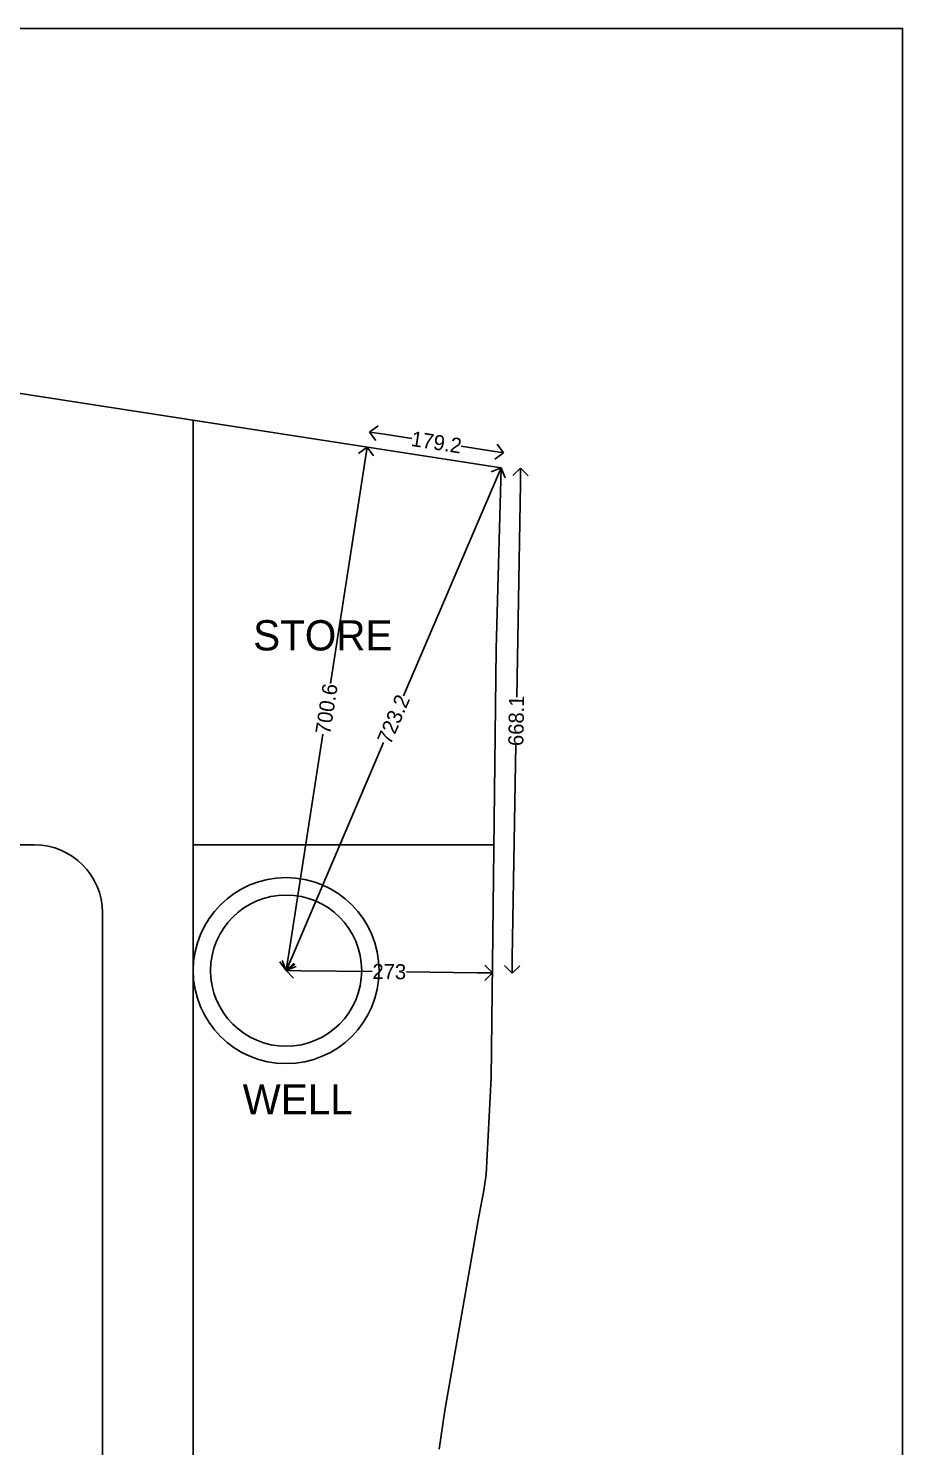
# Model space of a CAD drawing. Header units: inches. Extents: x -706 to 45253, y -3984 to 13819.
# Drawn here: x 43912 to 45069, y -100 to 1776 of the extents above; entities that cross this region are included whole.
import ezdxf

# ---------------------------------------------------------------- set-up
doc = ezdxf.new("R2010")
doc.units = ezdxf.units.IN
doc.header["$PDMODE"] = 99
doc.header["$PDSIZE"] = 0.2
for name, color, linetype in [('BC-BOUNDARY', 3, 'ByLayer'), ('BC-Hatch', 8, 'Continuous'), ('BC-WHITECOLOR', 7, 'Continuous')]:
    doc.layers.add(name, color=color, linetype=linetype)
doc.styles.add('BC-1IN100-1', font='FreeSans.ttf', dxfattribs={"height": 20})
doc.styles.add('style2', font='FreeSans.ttf')
doc.dimstyles.new('BC-1IN100-1', dxfattribs={"dimtxt": 20, "dimasz": 20, "dimexe": 0.18, "dimexo": 0.0625, "dimgap": 1, "dimtad": 0, "dimtoh": 1, "dimdec": 1, "dimzin": 12, "dimdsep": 46, "dimtxsty": 'BC-1IN100-1', "dimblk": 'OPEN90', "dimcen": 0.09, "dimse1": 1, "dimse2": 1, "dimclrd": 256, "dimclre": 256, "dimclrt": 7, "dimadec": 0, "dimazin": 0, "dimtfac": 1, "dimtdec": 1, "dimtofl": 0, "dimtmove": 1, "dimatfit": 3, "dimldrblk": 'OPEN90', "dimfxl": 0, "dimtolj": 1, "dimtzin": 0, "dimlwd": -1, "dimarcsym": 0})

# ---------------------------------------------------------------- blocks, each defined once
blk = doc.blocks.new('_Open90')
at = {"color": 0, "linetype": 'ByBlock', "lineweight": -2}
for p, q in [((0, 0), (-1, 0)), ((-0.5, 0.5), (0, 0)), ((0, 0), (-0.5, -0.5))]:
    blk.add_line(p, q, dxfattribs=at)
blk = doc.blocks.new('*D843')
at = {"layer": 'BC-Hatch'}
for p, q in [((44529.7, 1176.6), (44408.6, 893.5)), ((44261.1, 548.5), (44382.2, 831.6))]:
    blk.add_line(p, q, dxfattribs=at)
at = {"layer": 'Defpoints', "color": 0}
for p in [(44537.6, 1195), (44253.2, 530.1), (44253.2, 530.1)]:
    blk.add_point(p, dxfattribs=at)
at = {"layer": 'BC-Hatch', "xscale": 20, "yscale": 20, "zscale": 20}
for p, rotation in [((44537.6, 1195), 66.84305059272408), ((44253.2, 530.1), 246.843050592724)]:
    blk.add_blockref('_Open90', p, dxfattribs=dict(at, rotation=rotation))
at = {"layer": 'BC-Hatch', "color": 7, "insert": (44395.4, 862.5), "char_height": 20, "attachment_point": 5, "rotation": 66.8431, "style": 'BC-1IN100-1'}
blk.add_mtext('\\A1;723.2', dxfattribs=at)
blk = doc.blocks.new('*D844')
at = {"layer": 'BC-Hatch'}
for p, q in [((44273.2, 529.9), (44367, 528.8)), ((44506.2, 527.3), (44412.4, 528.3))]:
    blk.add_line(p, q, dxfattribs=at)
at = {"layer": 'Defpoints', "color": 0}
for p in [(44253.2, 530.1), (44526.2, 527), (44526.2, 527)]:
    blk.add_point(p, dxfattribs=at)
at = {"layer": 'BC-Hatch', "xscale": 20, "yscale": 20, "zscale": 20}
for p, rotation in [((44253.2, 530.1), 179.3605075903967), ((44526.2, 527), 359.3605075903966)]:
    blk.add_blockref('_Open90', p, dxfattribs=dict(at, rotation=rotation))
at = {"layer": 'BC-Hatch', "color": 7, "insert": (44389.7, 528.6), "char_height": 20, "attachment_point": 5, "rotation": 359.3605, "style": 'BC-1IN100-1'}
blk.add_mtext('\\A1;273', dxfattribs=at)
blk = doc.blocks.new('*D845')
at = {"layer": 'BC-Hatch'}
for p, q in [((44357.4, 1202.7), (44312, 909.7)), ((44256.3, 549.8), (44301.7, 842.8))]:
    blk.add_line(p, q, dxfattribs=at)
at = {"layer": 'Defpoints', "color": 0}
for p in [(44360.5, 1222.4), (44360.5, 1222.4), (44253.2, 530.1)]:
    blk.add_point(p, dxfattribs=at)
at = {"layer": 'BC-Hatch', "xscale": 20, "yscale": 20, "zscale": 20}
for p, rotation in [((44360.5, 1222.4), 81.1932510125518), ((44253.2, 530.1), 261.1932510125518)]:
    blk.add_blockref('_Open90', p, dxfattribs=dict(at, rotation=rotation))
at = {"layer": 'BC-Hatch', "color": 7, "insert": (44306.8, 876.3), "char_height": 20, "attachment_point": 5, "rotation": 81.1933, "style": 'BC-1IN100-1'}
blk.add_mtext('\\A1;700.6', dxfattribs=at)
blk = doc.blocks.new('*D846')
at = {"layer": 'BC-Hatch'}
for p, q in [((44383.3, 1239.5), (44419.6, 1233.8)), ((44520.9, 1218.1), (44484.7, 1223.8))]:
    blk.add_line(p, q, dxfattribs=at)
at = {"layer": 'Defpoints', "color": 0}
for p in [(44360.5, 1222.4), (44540.7, 1215.1), (44537.6, 1195)]:
    blk.add_point(p, dxfattribs=at)
at = {"layer": 'BC-Hatch', "xscale": 20, "yscale": 20, "zscale": 20}
for p, rotation in [((44363.6, 1242.5), 171.1932510125518), ((44540.7, 1215.1), 351.1932510125517)]:
    blk.add_blockref('_Open90', p, dxfattribs=dict(at, rotation=rotation))
at = {"layer": 'BC-Hatch', "color": 7, "insert": (44452.1, 1228.8), "char_height": 20, "attachment_point": 5, "rotation": 351.1933, "style": 'BC-1IN100-1'}
blk.add_mtext('\\A1;179.2', dxfattribs=at)
blk = doc.blocks.new('*D847')
at = {"layer": 'BC-Hatch'}
for p, q in [((44563.2, 1174.6), (44558.3, 891.9)), ((44552.4, 546.6), (44557.3, 829.2))]:
    blk.add_line(p, q, dxfattribs=at)
at = {"layer": 'Defpoints', "color": 0}
for p in [(44537.6, 1195), (44526.2, 527), (44552.1, 526.6)]:
    blk.add_point(p, dxfattribs=at)
at = {"layer": 'BC-Hatch', "xscale": 20, "yscale": 20, "zscale": 20}
for p, rotation in [((44563.5, 1194.6), 89.0196388591682), ((44552.1, 526.6), 269.0196388591681)]:
    blk.add_blockref('_Open90', p, dxfattribs=dict(at, rotation=rotation))
at = {"layer": 'BC-Hatch', "color": 7, "insert": (44557.8, 860.6), "char_height": 20, "attachment_point": 5, "rotation": 89.0196, "style": 'BC-1IN100-1'}
blk.add_mtext('\\A1;668.1', dxfattribs=at)

msp = doc.modelspace()

# ---------------------------------------------------------------- linework, layer by layer
at = {"layer": 'BC-BOUNDARY'}
for p, q in [((42256.5, 1548.41, 9945.5), (44537.6, 1195.01, 9945.5)), ((44537.6, 1195.01), (44530.94, 955.19)), ((44530.94, 955.19), (44524.62, 388.37)), ((44524.62, 388.37), (44517.76, 260.5)), ((44517.76, 260.5), (44514.91, 239.19)), ((44517.76, 260.5), (44514.91, 239.19)), ((44514.91, 239.19), (44508.34, 204.97)), ((44508.34, 204.97), (44463.17, -51.96)), ((44463.17, -51.96), (44455.78, -102.93)), ((44463.17, -51.96), (44455.78, -102.93))]:
    msp.add_line(p, q, dxfattribs=at)
at = {"layer": 'BC-Hatch'}
for p, q in [((43861.99, 696.43), (43920.2, 696.43)), ((44130.2, 696.43), (44130.2, -1896.09)), ((44010.2, 606.43), (44010.2, -1151.57))]:
    msp.add_line(p, q, dxfattribs=at)
msp.add_arc((43920.2, 606.43), 90, 0, 90, dxfattribs=at)
at = {"layer": 'BC-WHITECOLOR'}
for p, q in [((44130.2, 696.43), (44130.2, 1258.12)), ((44530.94, 955.19), (44537.6, 1195.01)), ((44130.2, 696.43), (44528.06, 696.43))]:
    msp.add_line(p, q, dxfattribs=at)
for radius in [123, 100]:
    msp.add_circle((44253.2, 530.08), radius, dxfattribs=at)
at = {"layer": 'Defpoints', "color": 2}
msp.add_lwpolyline([(41635, 1776.4), (41635, -2928.12), (45069.03, -2928.12), (45069.03, 1776.4)], close=True, dxfattribs=at)

# ---------------------------------------------------------------- texts
at = {"layer": 'BC-WHITECOLOR', "char_height": 40, "width": 600.197, "attachment_point": 1, "style": 'style2'}
for s, insert in [('{STORE}', (44209.62, 993.58)), ('{WELL}', (44195.66, 379.85))]:
    msp.add_mtext(s, dxfattribs=dict(at, insert=insert))

# ---------------------------------------------------------------- dimensions: what is measured, and where the dimension line sits
at = {"layer": 'BC-Hatch'}
for p1, p2, distance, picture, middle in [((44360.47, 1222.45), (44537.6, 1195.01), 20.31, '*D846', (44452.14, 1228.8)), ((44253.2, 530.08), (44360.47, 1222.45, 9945.5), 0, '*D845', (44306.83, 876.26)), ((44537.6, 1195.01), (44253.2, 530.08), 0, '*D843', (44395.4, 862.54)), ((44537.6, 1195.01), (44526.17, 527.03), 25.93, '*D847', (44557.81, 860.58)), ((44253.2, 530.08), (44526.17, 527.03), 0, '*D844', (44389.68, 528.56))]:
    dim = msp.add_aligned_dim(p1=p1, p2=p2, distance=distance, dimstyle='BC-1IN100-1', dxfattribs=at)
    dim.commit()
    dim.dimension.update_dxf_attribs({"geometry": picture, "text_midpoint": middle})

doc.saveas('drawing.dxf')
